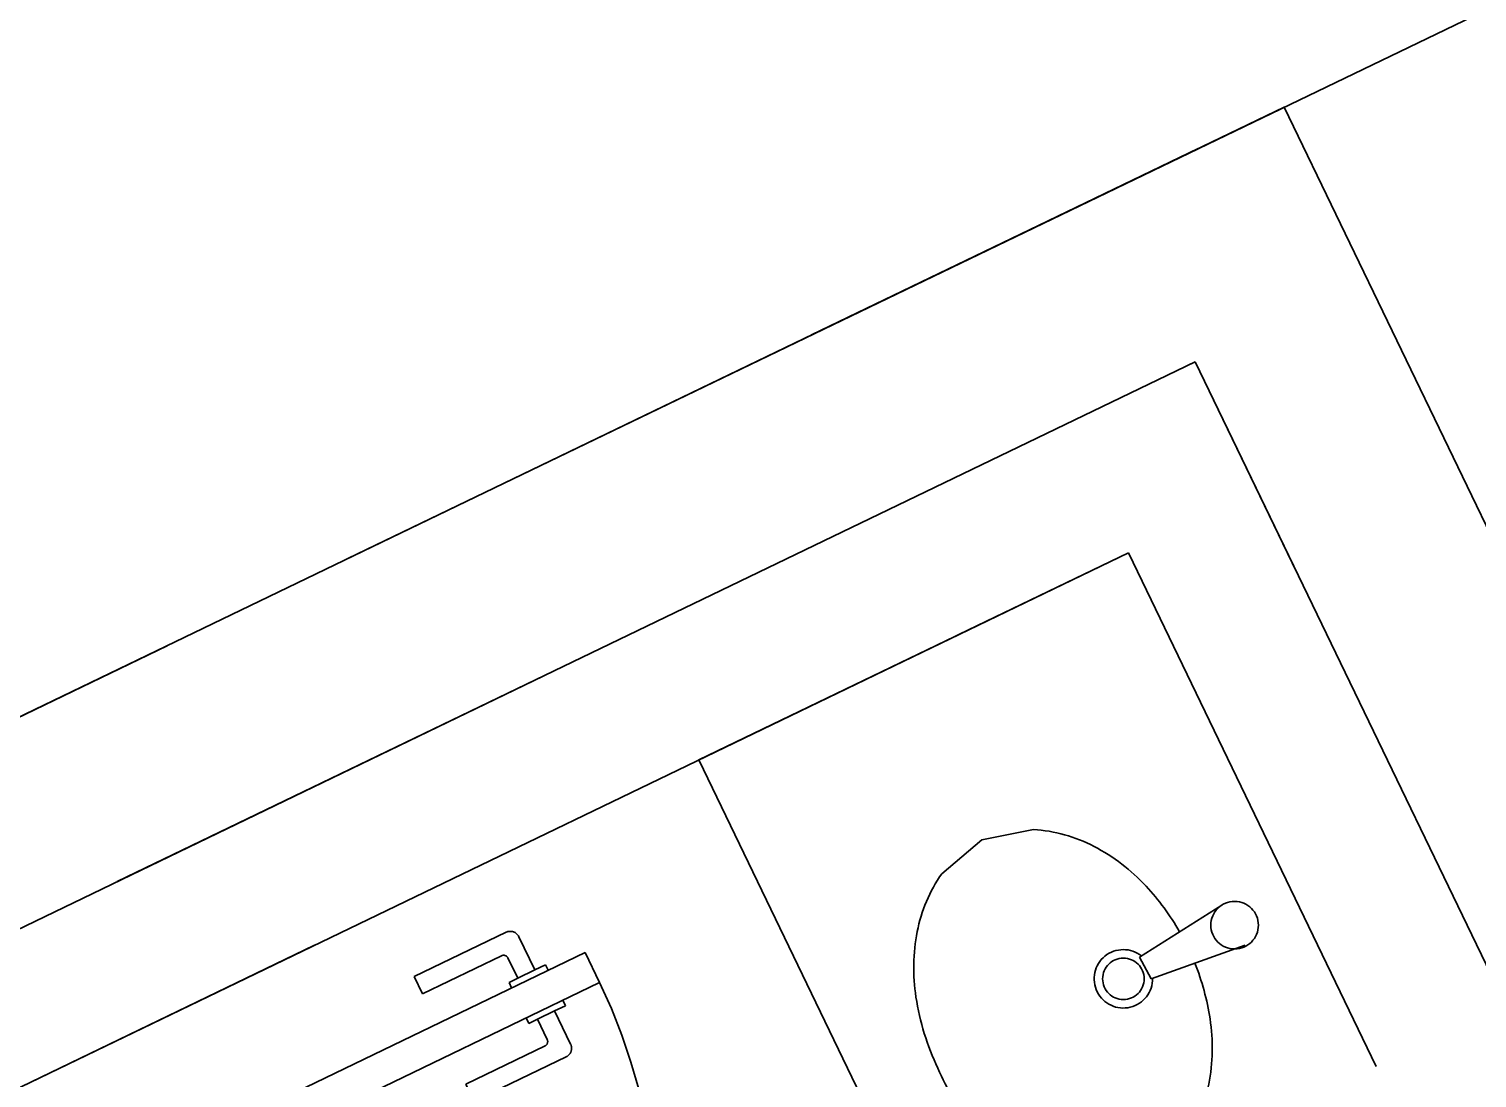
# Model space of a CAD drawing. Header units: metres. Extents: x 4 to 129, y -16 to 26.
# Drawn here: x 36.1 to 37.618, y 20.316 to 21.416 of the extents above; entities that cross this region are included whole.
import ezdxf

# ---------------------------------------------------------------- set-up
doc = ezdxf.new("R2010")
doc.units = ezdxf.units.M
doc.linetypes.add('IMPORT-_Tracejado pequeno', pattern=[2.25, 1.5, -0.7500000000000001])
doc.linetypes.add('IMPORT-DASHED2 _4_', pattern=[0.375, 0.25, -0.125])
doc.layers.add('Base Revit Coremas_dwg', color=7, linetype='Continuous', lineweight=9, true_color=0x767676)
for name, color, linetype, lineweight in [('KIRYA - PAREDE', 7, 'Continuous', 50), ('KIRYA - PISO', 7, 'Continuous', 9), ('KIRYA - PROJEÇÃO', 7, 'IMPORT-DASHED2 _4_', 9), ('KIRYA - SQUADRIA', 7, 'Continuous', 9), ('LAYOUT-WC_COZINHA', 7, 'Continuous', 9)]:
    doc.layers.add(name, color=color, linetype=linetype, lineweight=lineweight)

# ---------------------------------------------------------------- blocks, each defined once
blk = doc.blocks.new('Base Revit Coremas_dwg_A$C331B23C5-8225576-PLANTA BAIXA - TÉRREO')
at = {"layer": 'LAYOUT-WC_COZINHA', "color": 254, "linetype": 'IMPORT-_Tracejado pequeno', "lineweight": 30, "true_color": 0xe3e3e3, "flags": 128}
for points in [[(-1.267274355257087e-07, 0.5979727702970533), (-1.267274355257087e-07, 4.820548488169152e-08), (0.4999998732725635, 4.820548704742578e-08), (0.4999998732725645, 0.8000000489505452), (0.1409719285838663, 0.8000000489505452)], [(0.2158567396015769, 0.5819476244600992), (0.2691504005831575, 0.5957995148005466), (0.3224440615647382, 0.5819476244600992)], [(0.06867299993405142, 0.423596139773963), (0.1726194605487308, 0.4126463716479521), (0.1737371644028372, 0.3868362044545393), (0.07226776575203077, 0.3752091338487845)], [(0.3224440615647382, 0.2180524726959448), (0.2691504005831575, 0.2042005823554973), (0.2158567396015769, 0.2180524726959448)]]:
    blk.add_lwpolyline(points, dxfattribs=at)
at = {"layer": 'LAYOUT-WC_COZINHA', "color": 254, "linetype": 'IMPORT-_Tracejado pequeno', "lineweight": 30, "true_color": 0xe3e3e3}
for centre, radius in [((0.06942704956395573, 0.400000048578022), 0.02495313953718424), ((0.1988713163498232, 0.400000048578022), 0.02173008093745843)]:
    blk.add_circle(centre, radius, dxfattribs=at)
for centre, radius, start, end in [((0.2923067341939714, 0.4448163543906958), 0.1570018691099644, 119.1394472502954, 143.3879959260345), ((0.2459940669868957, 0.4448163543229385), 0.1570018691620678, 36.61200409065127, 60.86055276638437), ((0.3287923454925021, 0.4177078858213008), 0.2024558997343413, 143.3879958816388, 162.89389502424), ((0.1926488796041213, 0.4051813810081058), 0.2234596762773276, 17.10610440788717, 36.61200355049225), ((0.3863307576896204, 0.4000000494470442), 0.2626575305031527, 162.8938953998536, 176.1274529998824), ((0.2162295663988516, 0.412438496348841), 0.1987875358598535, 356.4125697290415, 17.10610477785938), ((0.1988713163498232, 0.400000048578022), 0.03065085100652058, 206.0080416980914, 155.2875835932288), ((0.151970049287911, 0.4000000488533715), 0.2626575247377333, 342.8938951767378, 359.99999993993), ((0.386330752150343, 0.4000000488329079), 0.2626575249916183, 184.1095773569388, 197.1061048015497), ((0.3287923454925021, 0.3822922131973883), 0.2024558997343802, 197.10610497576, 216.6120041183611), ((0.2095084556883649, 0.3822922131125779), 0.2024558996954868, 323.3879959033611, 342.8938950459649), ((0.2923067385293052, 0.3551837436966707), 0.1570018720344575, 216.6120028575888, 240.860551533322), ((0.2459940626515618, 0.3551837437644281), 0.1570018720865611, 299.1394484500045, 323.3879971257252)]:
    blk.add_arc(centre, radius, start, end, dxfattribs=at)
blk = doc.blocks.new('Base Revit Coremas_dwg__U16-8225577-PLANTA BAIXA - TÉRREO')
at = {"layer": 'KIRYA - SQUADRIA', "color": 254, "linetype": 'IMPORT-_Tracejado pequeno', "lineweight": 30, "true_color": 0xe3e3e3}
for p, q in [((-0.6763482375953342, 0.5295479037944236), (-0.6763482375953342, 0.5495479037944055)), ((-0.628651762404729, 0.5295479037944236), (-0.628651762404729, 0.5495479037944053)), ((0, -0.1499999999999772), (0, 0))]:
    blk.add_line(p, q, dxfattribs=at)
at = {"layer": 'KIRYA - SQUADRIA', "color": 254, "linetype": 'IMPORT-_Tracejado pequeno', "lineweight": 30, "true_color": 0xe3e3e3, "flags": 128}
for points in [[(-0.6999999999999318, -0.1499999999999769), (-0.6999999999999318, 0), (-0.634999999999991, 0), (-0.634999999999991, 0.6049999999999047), (-0.6700000000001294, 0.6049999999999047), (-0.6700000000001294, 0.01499999999998669)], [(-0.6700000000001294, 0.5621072639671073), (-0.6763482375953342, 0.5621072639671073), (-0.6763482375953342, 0.5495479037944055), (-0.7149859343644491, 0.5495479037944055)], [(-0.6349999999999907, 0.5621072639671072), (-0.6286517624047858, 0.5621072639671072), (-0.6286517624047858, 0.5495479037944053), (-0.5900140656355005, 0.5495479037944053)], [(-0.7249859343646107, 0.5395479037944146), (-0.7249859343646107, 0.4325479037944437), (-0.7049859343644584, 0.4325479037944437), (-0.7049859343644584, 0.5245479037944283)], [(-0.5800140656355663, 0.5395479037944146), (-0.5800140656355663, 0.4325479037944437), (-0.6000140656356621, 0.4325479037944437), (-0.6000140656356621, 0.5245479037944283)], [(-0.6999859343644629, 0.5295479037944236), (-0.6763482375953342, 0.5295479037944236), (-0.6763482375953342, 0.5194749721699741), (-0.6700000000000725, 0.5194749721699741)], [(-0.6050140656356573, 0.5295479037944236), (-0.628651762404729, 0.5295479037944236), (-0.628651762404729, 0.5194749721699738), (-0.6349999999999907, 0.5194749721699738)], [(-0.6699999999999591, 0), (-0.7200000000000273, 0), (-0.7200000000000273, 0.01499999999998669), (-0.6699999999999591, 0.01499999999998669), (-0.6699999999999591, -0.03499999999996786), (-0.6599999999999683, -0.03499999999996786), (-0.6599999999999683, -0.1499999999999769), (-0.7200000000000841, -0.1499999999999769), (-0.7200000000000841, -0.1649999999999064), (-0.6699999999999591, -0.1649999999999064), (-0.6699999999999591, -0.1499999999999201)], [(-0.01499999999998638, 0), (-0.03000000000008642, 0), (0.0199999999999818, 0), (0.0199999999999818, 0.01499999999998647), (-0.03000000000014326, 0.01499999999998647), (-0.03000000000014326, -0.03499999999996807), (-0.04000000000013418, -0.03499999999996807), (-0.04000000000013418, -0.1499999999999772), (0.0199999999999818, -0.1499999999999772), (0.0199999999999818, -0.1649999999999635), (-0.03000000000014326, -0.1649999999999635), (-0.03000000000014326, -0.1499999999999203)]]:
    blk.add_lwpolyline(points, dxfattribs=at)
at = {"layer": 'KIRYA - SQUADRIA', "color": 254, "linetype": 'IMPORT-_Tracejado pequeno', "lineweight": 30, "true_color": 0xe3e3e3}
for centre, radius, start, end in [((-0.634999999999991, 0), 0.60499999999993, 359.9999999999996, 90.0000000000131), ((-0.7149859343645344, 0.5395479037943294), 0.01000000000007628, 89.99999999951147, 179.9999999995115), ((-0.5900140656355289, 0.5395479037944431), 0.009999999999962483, 359.9999999998368, 89.99999999983716), ((-0.6999859343644629, 0.5245479037944283), 0.004999999999995453, 90, 180), ((-0.6050140656356573, 0.5245479037944283), 0.004999999999995342, 0, 90)]:
    blk.add_arc(centre, radius, start, end, dxfattribs=at)
blk = doc.blocks.new('Base Revit Coremas_dwg-8208185-PLANTA BAIXA - TÉRREO')
at = {"layer": 'KIRYA - PAREDE', "color": 254, "linetype": 'IMPORT-_Tracejado pequeno', "lineweight": 30, "true_color": 0xe3e3e3}
for p, q in [((23.94237105485584, 20.86638146458634), (24.20213992485915, 20.3277799996357)), ((24.20213992485915, 20.3277799996357), (23.94237105485584, 20.86638146458634))]:
    blk.add_line(p, q, dxfattribs=at)
at = {"layer": 'KIRYA - PAREDE', "color": 254, "linetype": 'IMPORT-_Tracejado pequeno', "lineweight": 30, "true_color": 0xe3e3e3, "flags": 128}
for points in [[(22.86263100806203, 17.57003930788748), (22.91173667781007, 17.59372309854031), (22.97689906325402, 17.45861623889461), (21.85100856620832, 16.91559636019499), (20.63464403792116, 19.43759107357689), (22.57117569283926, 20.37158526494024), (24.01231552905736, 21.06665070967577), (25.22868005734453, 18.54465599629386), (23.69746898136285, 17.80614896126237), (23.63230659591889, 17.94125582090807), (23.72237783568247, 17.98469741120404), (23.18321789732989, 19.10258475711924)], [(23.18321789732989, 19.10258475711924), (23.72237783568247, 17.98469741120404), (23.63230659591889, 17.94125582090807), (23.69746898136285, 17.80614896126237), (25.22868005734453, 18.54465599629386), (24.01231552905736, 21.06665070967577), (22.57117569283926, 20.37158526494024), (20.63464403792116, 19.43759107357689), (21.85100856620832, 16.91559636019499), (22.97689906325402, 17.45861623889461), (22.91173667781007, 17.59372309854031), (22.86263100806203, 17.57003930788748)], [(21.91818829022376, 19.8901129178663), (22.63633807828322, 20.23647840529477), (22.67977966857918, 20.1464071655312), (22.81488652822466, 20.21156955097515), (22.77144493792869, 20.30164079073872), (23.94237105485584, 20.86638146458634), (22.77144493792869, 20.30164079073872), (22.81488652822466, 20.21156955097515)]]:
    blk.add_lwpolyline(points, dxfattribs=at)
at = {"layer": 'KIRYA - PISO', "color": 254, "linetype": 'IMPORT-_Tracejado pequeno', "lineweight": 30, "true_color": 0xe3e3e3}
blk.add_line((12.99120622622934, 15.9731878446754), (33.35447433157256, 25.7944443571963), dxfattribs=at)
blk.add_line((12.99120622622934, 15.9731878446754), (33.35447433157256, 25.7944443571963), dxfattribs=at)
at = {"layer": 'KIRYA - PROJEÇÃO', "color": 254, "linetype": 'IMPORT-_Tracejado pequeno', "lineweight": 30, "true_color": 0xe3e3e3, "flags": 128}
blk.add_lwpolyline([(25.49570571746381, 18.45139669735863), (24.10557482799277, 21.33367636979483), (20.36761837780159, 19.53085037251208), (21.75774926727286, 16.64857070007588), (25.49570571746381, 18.45139669735863), (24.10557482799277, 21.33367636979483), (20.36761837780159, 19.53085037251208), (21.75774926727286, 16.64857070007588)], close=True, dxfattribs=at)
for name, p, rotation in [('Base Revit Coremas_dwg_A$C331B23C5-8225576-PLANTA BAIXA - TÉRREO', (23.94237105485581, 20.86638146458631), 205.7481327013867), ('Base Revit Coremas_dwg_A$C331B23C5-8225576-PLANTA BAIXA - TÉRREO', (23.94237105485581, 20.86638146458631), 205.7481327013867), ('Base Revit Coremas_dwg__U16-8225577-PLANTA BAIXA - TÉRREO', (23.11897766029642, 19.58107087262966), 295.7481327013867), ('Base Revit Coremas_dwg__U16-8225577-PLANTA BAIXA - TÉRREO', (23.11897766029642, 19.58107087262966), 295.7481327013867)]:
    blk.add_blockref(name, p, dxfattribs=dict(rotation=rotation))

msp = doc.modelspace()

# ---------------------------------------------------------------- block references
at = {"layer": 'Base Revit Coremas_dwg', "color": 254, "linetype": 'IMPORT-_Tracejado pequeno', "lineweight": 30, "true_color": 0xe3e3e3}
msp.add_blockref('Base Revit Coremas_dwg-8208185-PLANTA BAIXA - TÉRREO', (13.31045168810228, 0), dxfattribs=at)

doc.saveas('drawing.dxf')
